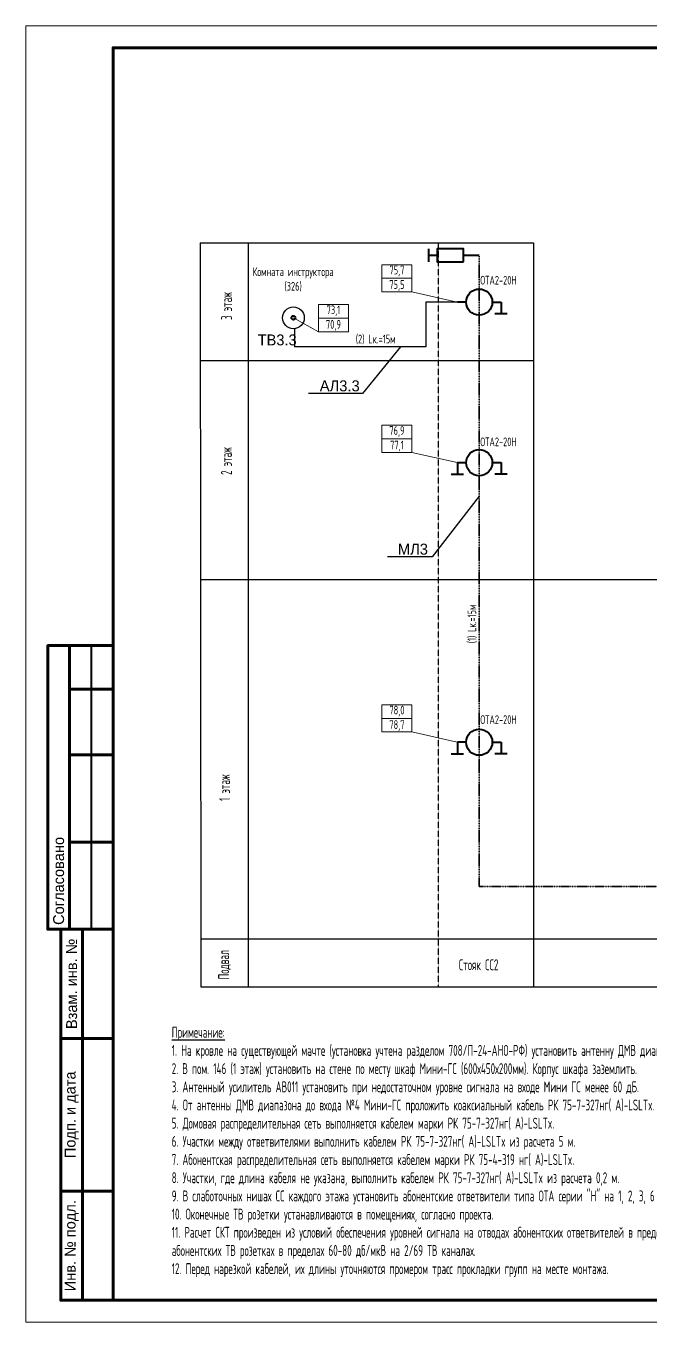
# Model space of a CAD drawing. Header units: millimetres. Extents: x -259793 to 503324, y -44556 to 93494.
# Drawn here: x 16372 to 30665, y 63794 to 93494 of the extents above; entities that cross this region are included whole.
import ezdxf
from ezdxf import colors
from ezdxf.entities.mleader import LeaderData, LeaderLine
from ezdxf.enums import TextEntityAlignment as Align
from ezdxf.math import Vec2, Vec3

# ---------------------------------------------------------------- set-up
doc = ezdxf.new("R2010")
doc.units = ezdxf.units.MM
doc.linetypes.add('HIDDEN', pattern=[0.375, 0.25, -0.125])
doc.linetypes.add('фантом2', pattern=[31.75, 15.875, -3.175, 3.175, -3.175, 3.175, -3.175])
for name, color, linetype, lineweight in [('__ФОРМАТ', 7, 'Continuous', 40), ('RC-Выноски', 7, 'Continuous', 0), ('Text', 7, 'Continuous', 15), ('Выноски', 5, 'Continuous', 15), ('лс', 5, 'Continuous', 30), ('Оборудование', 8, 'Continuous', 18), ('Примечания', 7, 'Continuous', 25)]:
    doc.layers.add(name, color=color, linetype=linetype, lineweight=lineweight)
doc.layers.add('Границы листа', color=7, linetype='Continuous', lineweight=0, plot=False)
doc.layers.add('кабель коаксиал', color=7, linetype='Continuous')
doc.styles.add('Mipgost_5', font='', dxfattribs={"height": 250})
doc.styles.get("Standard").update_dxf_attribs({"font": ''})
doc.styles.add('TEXT', font='', dxfattribs={"width": 0.75})
doc.styles.get('Mipgost_5').set_extended_font_data('Mipgost')
doc.styles.get('Standard').set_extended_font_data('GOST type B')
doc.styles.get('TEXT').set_extended_font_data('GOST type A')

# ---------------------------------------------------------------- blocks, each defined once
blk = doc.blocks.new('РозеткаТВ')
at = {"layer": 'Text', "color": 3, "lineweight": 30}
blk.add_circle((-4, 3), 250, dxfattribs=at)
at = {"layer": 'Text', "color": 3, "lineweight": 40}
blk.add_circle((-4, 3), 45.8, dxfattribs=at)
blk = doc.blocks.new('*U1082')
for p, q in [((5, 155), (5, 90)), ((15, 155), (15, 90))]:
    blk.add_line(p, q)
at = {"lineweight": -2}
for p, q in [((10, 155), (10, 90)), ((10, 145), (20, 145)), ((10, 130), (20, 130)), ((10, 110), (20, 110)), ((13, 90), (13, 5)), ((8, 65), (20, 65)), ((8, 30), (20, 30))]:
    blk.add_line(p, q, dxfattribs=at)
blk.add_lwpolyline([(20, 5), (415, 5), (415, 292), (20, 292)], close=True, dxfattribs=at)
for points in [[(20, 155), (5, 155), (5, 90), (8, 90)], [(20, 5), (8, 5), (8, 90), (20, 90)]]:
    blk.add_lwpolyline(points, dxfattribs=at)
at = {"layer": 'Границы листа'}
blk.add_lwpolyline([(420, 0), (0, 0), (0, 297), (420, 297)], close=True, dxfattribs=at)
at = {"lineweight": 30, "style": 'Mipgost_5'}
blk.add_text('Согласовано', height=2.5, rotation=90, dxfattribs=at).set_placement((7.5, 91), align=Align.MIDDLE_LEFT)
for s, p in [('Взам. инв. №', (10.5, 77.5)), ('Подп. и дата', (10.5, 47.5)), ('Инв. № подл.', (10.5, 17.5))]:
    blk.add_text(s, height=2.5, rotation=90, dxfattribs=at).set_placement(p, align=Align.MIDDLE)
at = {"lineweight": 13, "oblique": 10, "flags": 8}
blk.add_attdef('ФОРМАТ', (380.94, 1.12), '', height=3, dxfattribs=at)

msp = doc.modelspace()

# ---------------------------------------------------------------- linework, layer by layer
for p, q in [((20370.04998, 88520.39238), (28016.01384, 88520.39238)), ((20371.30355, 88520.39238), (20385.49916, 71477.56676)), ((21471.53383, 88520.39238), (21471.53383, 71477.56676)), ((28016.01384, 88520.39238), (28016.01384, 71477.56676)), ((20377.2278, 85830.39238), (28016.01384, 85830.39238)), ((20371.53383, 80811.45017), (55559.53383, 80811.45017)), ((20384.58265, 72577.89618), (55559.53383, 72577.89618)), ((20384.58265, 71477.56676), (55559.53383, 71477.56676))]:
    msp.add_line(p, q)
at = {"linetype": 'HIDDEN', "ltscale": 10}
msp.add_line((25836.2401, 71477.56676), (25836.2401, 88520.39238), dxfattribs=at)
at = {"color": 6, "linetype": 'фантом2', "lineweight": 35, "ltscale": 0.2}
for p, q in [((26768.4137, 73771.83954), (26768.4137, 88235.33106)), ((50890.20422, 73771.83954), (26768.4137, 73771.83954))]:
    msp.add_line(p, q, dxfattribs=at)
at = {"layer": 'Выноски', "ltscale": 0.5}
for p, q in [((25224.14635, 87711.5712), (24539.00705, 87711.5712)), ((23767.98377, 86798.48166), (23082.84447, 86798.48166)), ((25224.05989, 84033.03196), (24538.92059, 84033.03196)), ((25224.05989, 77627.61063), (24538.92059, 77627.61063))]:
    msp.add_line(p, q, dxfattribs=at)
at = {"layer": 'Выноски'}
for p, q in [((25224.14635, 87400.14425), (26264.91768, 87165.37881)), ((22507.92281, 86805.60636), (23082.84447, 86487.05471)), ((25224.05989, 83721.60501), (26264.83122, 83486.83957)), ((25224.05989, 77316.18368), (26264.83122, 77081.41825))]:
    msp.add_line(p, q, dxfattribs=at)
at = {"layer": 'Выноски', "ltscale": 0.5}
for points in [[(25224.14635, 88022.99815), (25224.14635, 87400.14425), (24539.00705, 87400.14425), (24539.00705, 88022.99815), (25224.14635, 88022.99815)], [(23767.98377, 87109.90861), (23767.98377, 86487.05471), (23082.84447, 86487.05471), (23082.84447, 87109.90861), (23767.98377, 87109.90861)], [(25224.05989, 84344.45891), (25224.05989, 83721.60501), (24538.92059, 83721.60501), (24538.92059, 84344.45891), (25224.05989, 84344.45891)], [(25224.05989, 77939.03759), (25224.05989, 77316.18368), (24538.92059, 77316.18368), (24538.92059, 77939.03759), (25224.05989, 77939.03759)]]:
    msp.add_lwpolyline(points, dxfattribs=at)
at = {"layer": 'кабель коаксиал', "lineweight": 40, "ltscale": 2}
for p, q in [((26468.51073, 87162.16157), (26268.50016, 87162.16157)), ((27068.49557, 87166.33867), (27268.57806, 87166.2276)), ((27268.57806, 87166.2276), (27268.57806, 86906.18881)), ((27128.48233, 86906.18881), (27408.67378, 86906.18881)), ((26468.42427, 83483.62233), (26268.4137, 83483.62233)), ((26268.4137, 83483.62233), (26268.4137, 83223.58354)), ((27068.40911, 83487.79943), (27268.4916, 83487.68836)), ((27268.4916, 83487.68836), (27268.4916, 83227.64957)), ((26128.31797, 83223.58354), (26408.50942, 83223.58354)), ((27128.39587, 83227.64957), (27408.58732, 83227.64957)), ((26468.42427, 77078.20101), (26268.4137, 77078.20101)), ((26268.4137, 77078.20101), (26268.4137, 76818.16221)), ((27068.40911, 77082.37811), (27268.4916, 77082.26703)), ((27268.4916, 77082.26703), (27268.4916, 76822.22824)), ((26128.31797, 76818.16221), (26408.50942, 76818.16221)), ((27128.39587, 76822.22824), (27408.58732, 76822.22824))]:
    msp.add_line(p, q, dxfattribs=at)
at = {"layer": 'лс', "color": 104}
for p, q in [((26268.50016, 87162.16157), (25544.63548, 87162.16157)), ((25544.63548, 87162.16157), (25544.63548, 86137.90372)), ((22530.07867, 86556.59006), (22530.07867, 86137.90372)), ((25544.63548, 86137.90372), (22530.07867, 86137.90372))]:
    msp.add_line(p, q, dxfattribs=at)
at = {"layer": 'Оборудование', "color": 6, "lineweight": 40, "ltscale": 2}
for p, q in [((25606.31397, 88385.33106), (25606.31397, 88085.33106)), ((25793.97621, 88235.33106), (25606.31397, 88235.33106)), ((26768.4137, 88235.33106), (26406.31397, 88235.33106))]:
    msp.add_line(p, q, dxfattribs=at)
msp.add_lwpolyline([(26406.31397, 88085.33106), (26406.31397, 88385.33106), (25806.31397, 88385.33106), (25806.31397, 88085.33106)], close=True, dxfattribs=at)
at = {"layer": 'Оборудование', "color": 0, "lineweight": 40, "ltscale": 2}
for centre in [(26768.50016, 87164.67991), (26768.4137, 83486.14067), (26768.4137, 77080.71934)]:
    msp.add_circle(centre, 300, dxfattribs=at)

# ---------------------------------------------------------------- block references
at = {"layer": '__ФОРМАТ', "lineweight": 60, "xscale": 99.9999999999996, "yscale": 99.9999999999996, "zscale": 99.9999999999996}
msp.add_blockref('*U1082', (16372.41079, 63793.74983), dxfattribs=at)
at = {"layer": 'лс', "color": 104}
msp.add_blockref('РозеткаТВ', (22511.50528, 86802.38912), dxfattribs=at)

# ---------------------------------------------------------------- texts
at = {"ltscale": 3, "insert": (22501.03499, 87684.94969), "char_height": 200, "width": 5077.0513158, "attachment_point": 5, "style": 'TEXT'}
msp.add_mtext('Комната инструктора\\P(326)', dxfattribs=at)
at = {"char_height": 250, "attachment_point": 5, "rotation": 90, "style": 'TEXT'}
for s, insert, width in [('3 этаж', (20974.38082, 87072.39721), 1500), ('2 этаж', (20971.53383, 83520.9261), 1500), ('1 этаж', (20928.05824, 76037.67317), 4905.5539877), ('Подвал', (20928.05824, 71981.04988), 4905.5539877)]:
    msp.add_mtext(s, dxfattribs=dict(at, insert=insert, width=width))
at = {"char_height": 250, "style": 'TEXT'}
for s, insert, width, attachment_point in [('Стояк СС2', (26755.12661, 71981.04988), 4905.5539877, 5), ('{\\LПримечание:}\\P1. На кровле на существующей мачте (установка учтена разделом 708/П-24-АНО-РФ) установить антенну ДМВ диапазона EB45LTE.\\P2. В пом. 146 (1 этаж) установить на стене по месту шкаф Мини-ГС (600х450х200мм). Корпус шкафа заземлить.\\P3. Антенный усилитель АВ011 установить при недостаточном уровне сигнала на входе Мини ГС менее 60 дБ.\\P4. От антенны ДМВ диапазона до входа №4 Мини-ГС проложить коаксиальный кабель РК 75-7-327нг( А)-LSLTx.\\P5. Домовая распределительная сеть выполняется кабелем марки РК 75-7-327нг( А)-LSLTx.\\P6. Участки между ответвителями выполнить кабелем РК 75-7-327нг( А)-LSLTx из расчета 5 м.\\P7. Абонентская распределительная сеть выполняется кабелем марки РК 75-4-319 нг( А)-LSLTx.\\P8. Участки, где длина кабеля не указана, выполнить кабелем РК 75-7-327нг( А)-LSLTx из расчета 0,2 м.\\P9. В слаботочных нишах СС каждого этажа установить абонентские ответвители типа ОТА серии "Н" на 1, 2, 3, 6 отводов.\\P10. Оконечные ТВ розетки устанавливаются в помещениях, согласно проекта.\\P11. Расчет СКТ произведен из условий обеспечения уровней сигнала на отводах абонентских ответвителей в пределах 72-84 дб/мкВ (с технологическим запасом 3 дБ) и на абонентских ТВ розетках в пределах 60-80 дб/мкВ на 2/69 ТВ каналах.\\P12. Перед нарезкой кабелей, их длины уточняются промером трасс прокладки групп на месте монтажа.', (19716.20503, 64824.20206), 17858.9542868, 7)]:
    msp.add_mtext(s, dxfattribs=dict(at, insert=insert, width=width, attachment_point=attachment_point))
at = {"layer": 'Text', "char_height": 200, "attachment_point": 5, "style": 'TEXT'}
for s, insert, width in [('75,7\\P75,5', (24881.5767, 87711.5712), 685.139297), ('ОТА2-20Н', (27212.95101, 87667.08862), 800), ('73,1\\P70,9', (23425.41412, 86798.48166), 685.139297), ('(2) Lк.=15м', (24393.41204, 86309.82577), 2067.0377866), ('76,9\\P77,1', (24881.49024, 84033.03196), 685.139297), ('ОТА2-20Н', (27212.95101, 83963.27555), 800), ('78,0\\P78,7', (24881.49024, 77627.61063), 685.139297), ('ОТА2-20Н', (27212.95101, 77598.38868), 800)]:
    msp.add_mtext(s, dxfattribs=dict(at, insert=insert, width=width))
at = {"layer": 'Text', "insert": (26610.09595, 79790.93587), "char_height": 200, "width": 2067.0377866, "attachment_point": 5, "rotation": 90, "style": 'TEXT'}
msp.add_mtext('(1) Lк.=15м', dxfattribs=at)
at = {"layer": 'Примечания', "lineweight": 25, "ltscale": 100, "insert": (21689.08363, 86423.82497), "char_height": 250, "width": 3010.3388609, "attachment_point": 1, "style": 'Mipgost_5'}
msp.add_mtext('ТВ3.3', dxfattribs=at)

# ---------------------------------------------------------------- leaders
at = {"layer": 'RC-Выноски', "lineweight": 5}
ml = msp.add_multileader_mtext('Standard', dxfattribs=at)
ml.set_content('АЛ3.3', color=256, style='Mipgost_5')
ml.set_leader_properties()
ml.build(insert=Vec2(0, 0))
ml.multileader.update_dxf_attribs({"has_text_frame": 1, "text_left_attachment_type": 6, "text_right_attachment_type": 6, "dogleg_length": 2, "arrow_head_size": 0, "scale": 100})
ctx = ml.context
ctx.base_point, ctx.scale, ctx.char_height, ctx.arrow_head_size, ctx.landing_gap_size, ctx.plane_origin = Vec3(23010.89445, 85069.62485), 100, 252.5, 0, 101, Vec3(-454431.36387, -356607.2863)
ctx.left_attachment, ctx.right_attachment = 6, 6
notes = []
notes.append((ctx, [(1, (1, 1, 0), (24093.57838, 85069.62485), (-1, 0), 202, [(0, [(24963.92234, 86137.90372)], 0, [])])]))
ctx.mtext.insert, ctx.mtext.flow_direction = Vec3(23111.89445, 85372.62485), 5
ml = msp.add_multileader_mtext('Standard', dxfattribs=at)
ml.set_content('МЛ3', color=256, style='Mipgost_5')
ml.set_leader_properties()
ml.build(insert=Vec2(0, 0))
ml.multileader.update_dxf_attribs({"has_text_frame": 1, "text_left_attachment_type": 6, "text_right_attachment_type": 6, "dogleg_length": 2, "arrow_head_size": 0, "scale": 100})
ctx = ml.context
ctx.base_point, ctx.scale, ctx.char_height, ctx.arrow_head_size, ctx.landing_gap_size, ctx.plane_origin = Vec3(24801.26957, 81327.39295), 100, 252.5, 0, 101, Vec3(-453069.11901, -360773.38187)
ctx.left_attachment, ctx.right_attachment = 6, 6
notes.append((ctx, [(1, (1, 1, 0), (25692.23386, 81327.39295), (-1, 0), 202, [(0, [(26768.4137, 82716.59687)], 0, [])])]))
ctx.mtext.insert, ctx.mtext.flow_direction = Vec3(24902.26957, 81630.39295), 5
for ctx, leaders in notes:
    for number, flags, end, landing, length, lines in leaders:
        leader = LeaderData()
        leader.index, (leader.has_last_leader_line, leader.has_dogleg_vector, leader.attachment_direction) = number, flags
        leader.last_leader_point, leader.dogleg_vector, leader.dogleg_length = Vec3(end), Vec3(landing), length
        for number, points, colour, breaks in lines:
            line = LeaderLine()
            line.index, line.vertices, line.color, line.breaks = number, Vec3.list(points), colors.encode_raw_color(colour), breaks
            leader.lines.append(line)
        ctx.leaders.append(leader)

doc.saveas('drawing.dxf')
